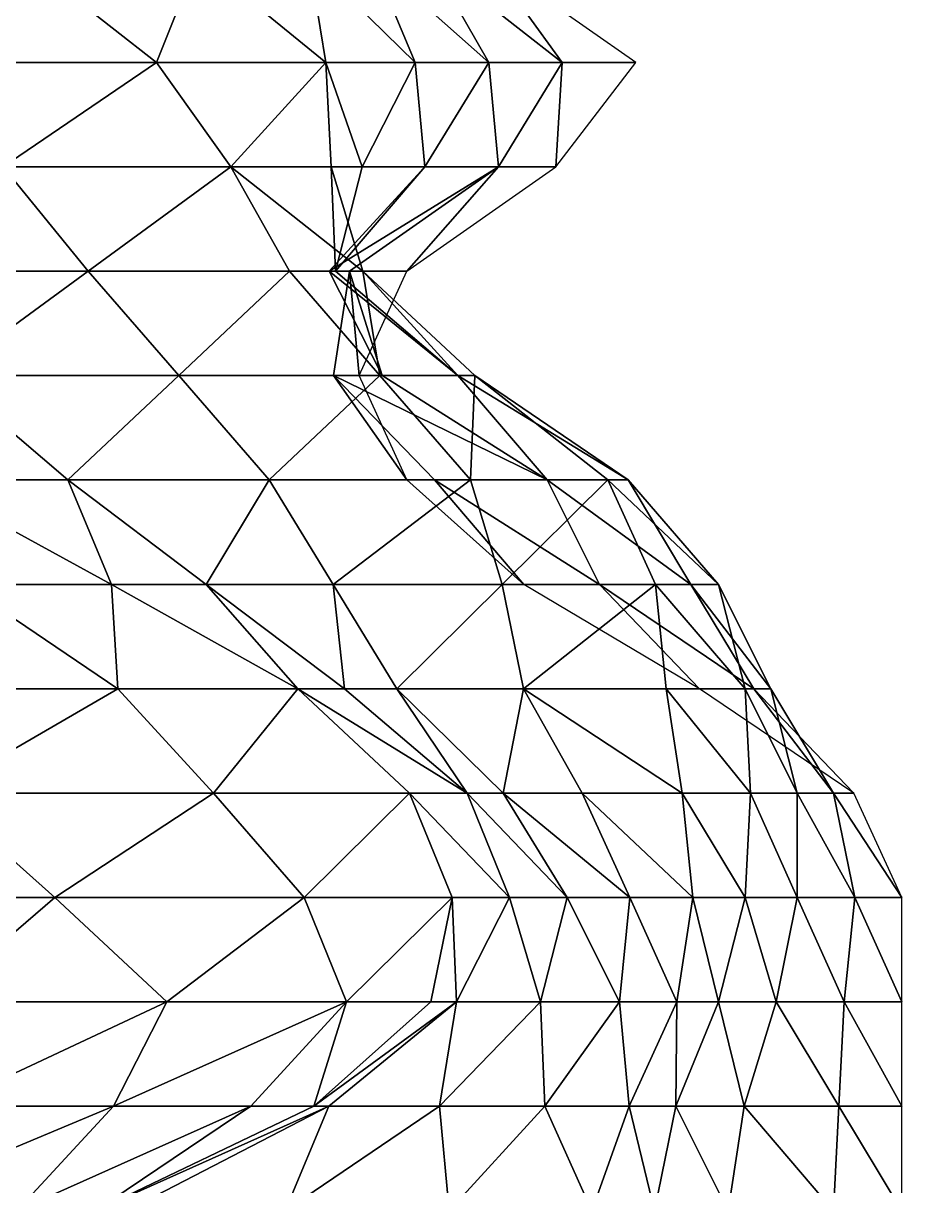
# Model space of a CAD drawing. Header units: metres. Extents: x -137 to 231, y -240 to 234.
# Drawn here: x 180.9 to 231.4, y 85.4 to 152.3 of the extents above; entities that cross this region are included whole.
import ezdxf

# ---------------------------------------------------------------- set-up
doc = ezdxf.new("R2010")
doc.units = ezdxf.units.M

msp = doc.modelspace()

# ---------------------------------------------------------------- linework, layer by layer
for points in [[(175.51265, 150, -630.7479), (180.9579, 156, -634.5323), (171.23347, 156, -633.2185), (171.23358, 156.0001, -633.2184)], [(175.51265, 150, -630.7479), (188.59929, 150, -630.1205), (180.9579, 156, -634.5323), (180.95801, 156.0001, -634.53217)], [(190.98799, 156, -635.66956), (180.9579, 156, -634.5323), (188.59929, 150, -630.1205), (188.5994, 150.0001, -630.12036)], [(190.98799, 156, -635.66956), (188.59929, 150, -630.1205), (198.32372, 150, -631.4343), (198.32382, 150.0001, -631.4342)], [(197.3502, 156, -638.92456), (190.98799, 156, -635.66956), (198.32372, 150, -631.4343), (198.32382, 150.0001, -631.4342)], [(197.3502, 156, -638.92456), (198.32372, 150, -631.4343), (203.46333, 150, -635.39514), (203.46344, 150.0001, -635.395)], [(200.9615, 156, -643.7678), (197.3502, 156, -638.92456), (203.46333, 150, -635.39514), (203.46344, 150.0001, -635.395)], [(200.9615, 156, -643.7678), (203.46333, 150, -635.39514), (207.68596, 150, -639.88544), (207.68607, 150.0001, -639.8853)], [(204.26717, 156, -648.7875), (200.9615, 156, -643.7678), (207.68596, 150, -639.88544), (207.68607, 150.0001, -639.8853)], [(204.26717, 156, -648.7875), (207.68596, 150, -639.88544), (211.90858, 150, -644.37573), (211.90869, 150.0001, -644.3756)], [(207.57283, 156, -653.8071), (204.26717, 156, -648.7875), (211.90858, 150, -644.37573), (211.90869, 150.0001, -644.3756)], [(207.57283, 156, -653.8071), (211.90858, 150, -644.37573), (216.13118, 150, -648.86597), (216.13129, 150.0001, -648.86584)], [(179.79182, 144, -628.27734), (188.59929, 150, -630.1205), (175.51265, 150, -630.7479), (175.51276, 150.0001, -630.7478)], [(179.79182, 144, -628.27734), (192.8785, 144, -627.6499), (188.59929, 150, -630.1205), (188.5994, 150.0001, -630.12036)], [(192.8785, 144, -627.6499), (198.32372, 150, -631.4343), (188.59929, 150, -630.1205), (188.5994, 150.0001, -630.12036)], [(192.8785, 144, -627.6499), (198.62938, 144, -631.2578), (198.32372, 150, -631.4343), (198.32382, 150.0001, -631.4342)], [(198.32372, 150, -631.4343), (200.40675, 144, -637.15985), (203.46333, 150, -635.39514), (203.46344, 150.0001, -635.395)], [(198.32372, 150, -631.4343), (198.62938, 144, -631.2578), (200.40675, 144, -637.15985), (200.40686, 144.0001, -637.1597)], [(203.46333, 150, -635.39514), (200.40675, 144, -637.15985), (204.01808, 144, -642.00305), (204.01819, 144.0001, -642.0029)], [(203.46333, 150, -635.39514), (204.01808, 144, -642.00305), (207.68596, 150, -639.88544), (207.68607, 150.0001, -639.8853)], [(207.68596, 150, -639.88544), (204.01808, 144, -642.00305), (208.2407, 144, -646.4934), (208.24081, 144.0001, -646.4933)], [(207.68596, 150, -639.88544), (208.2407, 144, -646.4934), (211.90858, 150, -644.37573), (211.90869, 150.0001, -644.3756)], [(211.90858, 150, -644.37573), (208.2407, 144, -646.4934), (211.54634, 144, -651.51306), (211.54645, 144.0001, -651.51294)], [(211.90858, 150, -644.37573), (211.54634, 144, -651.51306), (216.13118, 150, -648.86597), (216.13129, 150.0001, -648.86584)], [(171.29002, 138, -626.25757), (184.68233, 138, -625.45374), (179.79182, 144, -628.27734), (179.79193, 144.0001, -628.2772)], [(184.68233, 138, -625.45374), (192.8785, 144, -627.6499), (179.79182, 144, -628.27734), (179.79193, 144.0001, -628.2772)], [(184.68233, 138, -625.45374), (196.2407, 138, -625.70874), (192.8785, 144, -627.6499), (192.8786, 144.0001, -627.6498)], [(192.8785, 144, -627.6499), (200.46333, 138, -630.199), (198.62938, 144, -631.2578), (198.62949, 144.0001, -631.2577)], [(192.8785, 144, -627.6499), (196.2407, 138, -625.70874), (200.46333, 138, -630.199), (200.46344, 138.0001, -630.19885)], [(198.8785, 138, -638.04224), (198.51625, 138, -645.17957), (204.01808, 144, -642.00305), (204.01819, 144.0001, -642.0029)], [(198.51625, 138, -645.17957), (199.68233, 138, -651.4346), (208.2407, 144, -646.4934), (208.24081, 144.0001, -646.4933)], [(198.51625, 138, -645.17957), (208.2407, 144, -646.4934), (204.01808, 144, -642.00305), (204.01819, 144.0001, -642.0029)], [(198.62938, 144, -631.2578), (198.8785, 138, -638.04224), (200.40675, 144, -637.15985), (200.40686, 144.0001, -637.1597)], [(198.62938, 144, -631.2578), (200.46333, 138, -630.199), (198.8785, 138, -638.04224), (198.8786, 138.0001, -638.0421)], [(198.8785, 138, -638.04224), (204.01808, 144, -642.00305), (200.40675, 144, -637.15985), (200.40686, 144.0001, -637.1597)], [(208.2407, 144, -646.4934), (199.68233, 138, -651.4346), (202.98799, 138, -656.4542), (202.9881, 138.0001, -656.4541)], [(208.2407, 144, -646.4934), (202.98799, 138, -656.4542), (211.54634, 144, -651.51306), (211.54645, 144.0001, -651.51294)], [(176.48619, 132, -623.25757), (184.68233, 138, -625.45374), (171.29002, 138, -626.25757), (171.29013, 138.0001, -626.25745)], [(176.48619, 132, -623.25757), (189.8785, 132, -622.45374), (184.68233, 138, -625.45374), (184.68243, 138.0001, -625.4536)], [(189.8785, 132, -622.45374), (196.2407, 138, -625.70874), (184.68233, 138, -625.45374), (184.68243, 138.0001, -625.4536)], [(189.8785, 132, -622.45374), (201.43684, 132, -622.70874), (196.2407, 138, -625.70874), (196.24081, 138.0001, -625.7086)], [(200.46333, 138, -630.199), (196.2407, 138, -625.70874), (201.43684, 132, -622.70874), (201.43695, 132.0001, -622.7086)], [(205.90858, 132, -633.9834), (201.57283, 132, -643.41486), (198.51625, 138, -645.17957), (198.51636, 138.0001, -645.17944)], [(205.90858, 132, -633.9834), (198.51625, 138, -645.17957), (198.8785, 138, -638.04224), (198.8786, 138.0001, -638.0421)], [(201.57283, 132, -643.41486), (199.68233, 138, -651.4346), (198.51625, 138, -645.17957), (198.51636, 138.0001, -645.17944)], [(201.57283, 132, -643.41486), (198.76537, 132, -651.964), (199.68233, 138, -651.4346), (199.68243, 138.0001, -651.43445)], [(199.68233, 138, -651.4346), (198.76537, 132, -651.964), (200.23708, 132, -658.04236), (200.23718, 132.0001, -658.04224)], [(205.90858, 132, -633.9834), (198.8785, 138, -638.04224), (200.46333, 138, -630.199), (200.46344, 138.0001, -630.19885)], [(199.68233, 138, -651.4346), (200.23708, 132, -658.04236), (202.98799, 138, -656.4542), (202.9881, 138.0001, -656.4541)], [(200.46333, 138, -630.199), (201.43684, 132, -622.70874), (206.8821, 132, -626.4931), (206.8822, 132.0001, -626.493)], [(205.90858, 132, -633.9834), (200.46333, 138, -630.199), (206.8821, 132, -626.4931), (206.8822, 132.0001, -626.493)], [(176.48619, 132, -623.25757), (175.01445, 126, -617.1791), (183.51625, 126, -619.1988), (183.51636, 126.0001, -619.19867)], [(183.51625, 126, -619.1988), (189.8785, 132, -622.45374), (176.48619, 132, -623.25757), (176.4863, 132.0001, -623.25745)], [(183.51625, 126, -619.1988), (195.07463, 126, -619.45374), (189.8785, 132, -622.45374), (189.8786, 132.0001, -622.4536)], [(195.07463, 126, -619.45374), (201.43684, 132, -622.70874), (189.8785, 132, -622.45374), (189.8786, 132.0001, -622.4536)], [(195.07463, 126, -619.45374), (206.63301, 126, -619.70874), (201.43684, 132, -622.70874), (201.43695, 132.0001, -622.7086)], [(211.04817, 126, -637.9443), (204.57283, 126, -648.611), (198.76537, 132, -651.964), (198.76547, 132.0001, -651.96387)], [(211.04817, 126, -637.9443), (198.76537, 132, -651.964), (201.57283, 132, -643.41486), (201.57294, 132.0001, -643.41473)], [(202.98799, 126, -656.4542), (200.23708, 132, -658.04236), (198.76537, 132, -651.964), (198.76547, 132.0001, -651.96387)], [(202.98799, 126, -656.4542), (198.76537, 132, -651.964), (204.57283, 126, -648.611), (204.57294, 126.0001, -648.6109)], [(206.8821, 132, -626.4931), (201.43684, 132, -622.70874), (206.63301, 126, -619.70874), (206.63312, 126.0001, -619.7086)], [(211.04817, 126, -637.9443), (201.57283, 132, -643.41486), (205.90858, 132, -633.9834), (205.90869, 132.0001, -633.9833)], [(215.68956, 126, -628.3363), (205.90858, 132, -633.9834), (206.8821, 132, -626.4931), (206.8822, 132.0001, -626.493)], [(211.04817, 126, -637.9443), (205.90858, 132, -633.9834), (215.68956, 126, -628.3363), (215.68967, 126.0001, -628.3362)], [(206.8821, 132, -626.4931), (206.63301, 126, -619.70874), (214.52351, 126, -622.0813), (214.52362, 126.0001, -622.0812)], [(215.68956, 126, -628.3363), (206.8821, 132, -626.4931), (214.52351, 126, -622.0813), (214.52362, 126.0001, -622.0812)], [(175.01445, 126, -617.1791), (177.51625, 120, -608.8065), (186.01808, 120, -610.8262), (186.01819, 120.0001, -610.82605)], [(183.51625, 126, -619.1988), (175.01445, 126, -617.1791), (186.01808, 120, -610.8262), (186.01819, 120.0001, -610.82605)], [(191.46333, 120, -614.6106), (195.07463, 126, -619.45374), (183.51625, 126, -619.1988), (183.51636, 126.0001, -619.19867)], [(183.51625, 126, -619.1988), (186.01808, 120, -610.8262), (191.46333, 120, -614.6106), (191.46344, 120.0001, -614.6105)], [(191.46333, 120, -614.6106), (198.74251, 120, -617.3361), (195.07463, 126, -619.45374), (195.07474, 126.0001, -619.4536)], [(198.74251, 120, -617.3361), (206.63301, 126, -619.70874), (195.07463, 126, -619.45374), (195.07474, 126.0001, -619.4536)], [(198.74251, 120, -617.3361), (208.46693, 120, -618.6499), (206.63301, 126, -619.70874), (206.63312, 126.0001, -619.7086)], [(209.71242, 120, -652.5718), (202.98799, 126, -656.4542), (204.57283, 126, -648.611), (204.57294, 126.0001, -648.6109)], [(214.04817, 120, -643.14044), (204.57283, 126, -648.611), (211.04817, 126, -637.9443), (211.04828, 126.0001, -637.94415)], [(209.71242, 120, -652.5718), (204.57283, 126, -648.611), (214.04817, 120, -643.14044), (214.04828, 120.0001, -643.1403)], [(208.46693, 120, -618.6499), (214.52351, 126, -622.0813), (206.63301, 126, -619.70874), (206.63312, 126.0001, -619.7086)], [(208.46693, 120, -618.6499), (217.2744, 120, -620.4931), (214.52351, 126, -622.0813), (214.52362, 126.0001, -622.0812)], [(219.30086, 120, -633.17957), (211.04817, 126, -637.9443), (215.68956, 126, -628.3363), (215.68967, 126.0001, -628.3362)], [(214.04817, 120, -643.14044), (211.04817, 126, -637.9443), (219.30086, 120, -633.17957), (219.30096, 120.0001, -633.17944)], [(214.52351, 126, -622.0813), (220.8857, 120, -625.3363), (215.68956, 126, -628.3363), (215.68967, 126.0001, -628.3362)], [(214.52351, 126, -622.0813), (217.2744, 120, -620.4931), (220.8857, 120, -625.3363), (220.8858, 120.0001, -625.3362)], [(219.30086, 120, -633.17957), (215.68956, 126, -628.3363), (220.8857, 120, -625.3363), (220.8858, 120.0001, -625.3362)], [(172.37666, 114, -604.8456), (186.3803, 114, -603.68884), (177.51625, 120, -608.8065), (177.51636, 120.0001, -608.8064)], [(186.01808, 120, -610.8262), (177.51625, 120, -608.8065), (186.3803, 114, -603.68884), (186.3804, 114.0001, -603.6887)], [(186.01808, 120, -610.8262), (186.3803, 114, -603.68884), (196.71602, 114, -604.6497), (196.71613, 114.0001, -604.6496)], [(191.46333, 120, -614.6106), (186.01808, 120, -610.8262), (196.71602, 114, -604.6497), (196.71613, 114.0001, -604.6496)], [(191.46333, 120, -614.6106), (196.71602, 114, -604.6497), (199.41039, 114, -610.02234), (199.41049, 114.0001, -610.0222)], [(198.74251, 120, -617.3361), (191.46333, 120, -614.6106), (199.41039, 114, -610.02234), (199.41049, 114.0001, -610.0222)], [(202.41039, 114, -615.2185), (208.46693, 120, -618.6499), (198.74251, 120, -617.3361), (198.74261, 120.0001, -617.336)], [(198.74251, 120, -617.3361), (199.41039, 114, -610.02234), (202.41039, 114, -615.2185), (202.41049, 114.0001, -615.2184)], [(202.41039, 114, -615.2185), (209.68956, 114, -617.9441), (208.46693, 120, -618.6499), (208.46704, 120.0001, -618.6498)], [(209.68956, 114, -617.9441), (217.2744, 120, -620.4931), (208.46693, 120, -618.6499), (208.46704, 120.0001, -618.6498)], [(209.68956, 114, -617.9441), (217.8857, 114, -620.14014), (217.2744, 120, -620.4931), (217.2745, 120.0001, -620.493)], [(219.79906, 114, -646.7483), (209.71242, 120, -652.5718), (214.04817, 120, -643.14044), (214.04828, 120.0001, -643.1403)], [(222.91219, 114, -638.0228), (214.04817, 120, -643.14044), (219.30086, 120, -633.17957), (219.30096, 120.0001, -633.17944)], [(219.79906, 114, -646.7483), (214.04817, 120, -643.14044), (222.91219, 114, -638.0228), (222.9123, 114.0001, -638.0227)], [(217.2744, 120, -620.4931), (222.41399, 114, -624.454), (220.8857, 120, -625.3363), (220.8858, 120.0001, -625.3362)], [(217.2744, 120, -620.4931), (217.8857, 114, -620.14014), (222.41399, 114, -624.454), (222.4141, 114.0001, -624.45386)], [(220.8857, 120, -625.3363), (223.8857, 114, -630.5325), (219.30086, 120, -633.17957), (219.30096, 120.0001, -633.17944)], [(222.91219, 114, -638.0228), (219.30086, 120, -633.17957), (223.8857, 114, -630.5325), (223.8858, 114.0001, -630.53235)], [(220.8857, 120, -625.3363), (222.41399, 114, -624.454), (223.8857, 114, -630.5325), (223.8858, 114.0001, -630.53235)], [(176.04454, 108, -602.72797), (186.3803, 114, -603.68884), (172.37666, 114, -604.8456), (172.37677, 114.0001, -604.84546)], [(176.04454, 108, -602.72797), (191.8821, 108, -600.5123), (186.3803, 114, -603.68884), (186.3804, 114.0001, -603.6887)], [(191.8821, 108, -600.5123), (196.71602, 114, -604.6497), (186.3803, 114, -603.68884), (186.3804, 114.0001, -603.6887)], [(191.8821, 108, -600.5123), (203.13481, 108, -600.94385), (196.71602, 114, -604.6497), (196.71613, 114.0001, -604.6496)], [(206.44048, 108, -605.9635), (199.41039, 114, -610.02234), (196.71602, 114, -604.6497), (196.71613, 114.0001, -604.6496)], [(206.44048, 108, -605.9635), (196.71602, 114, -604.6497), (203.13481, 108, -600.94385), (203.13492, 108.0001, -600.9437)], [(202.41039, 114, -615.2185), (199.41039, 114, -610.02234), (206.44048, 108, -605.9635), (206.44058, 108.0001, -605.9634)], [(202.41039, 114, -615.2185), (206.44048, 108, -605.9635), (208.52351, 108, -611.6891), (208.52362, 108.0001, -611.68896)], [(209.68956, 114, -617.9441), (202.41039, 114, -615.2185), (208.52351, 108, -611.6891), (208.52362, 108.0001, -611.68896)], [(209.68956, 114, -617.9441), (208.52351, 108, -611.6891), (213.05177, 108, -616.0029), (213.05188, 108.0001, -616.0028)], [(209.68956, 114, -617.9441), (218.80269, 108, -619.6107), (217.8857, 114, -620.14014), (217.8858, 114.0001, -620.14)], [(209.68956, 114, -617.9441), (213.05177, 108, -616.0029), (218.80269, 108, -619.6107), (218.8028, 108.0001, -619.6106)], [(217.8857, 114, -620.14014), (222.71965, 108, -624.27747), (222.41399, 114, -624.454), (222.4141, 114.0001, -624.45386)], [(217.8857, 114, -620.14014), (218.80269, 108, -619.6107), (222.71965, 108, -624.27747), (222.71976, 108.0001, -624.27734)], [(228.6631, 108, -641.6306), (219.79906, 114, -646.7483), (222.91219, 114, -638.0228), (222.9123, 114.0001, -638.0227)], [(222.41399, 114, -624.454), (225.41399, 108, -629.65015), (223.8857, 114, -630.5325), (223.8858, 114.0001, -630.53235)], [(222.41399, 114, -624.454), (222.71965, 108, -624.27747), (225.41399, 108, -629.65015), (225.4141, 108.0001, -629.65)], [(223.8857, 114, -630.5325), (227.49702, 108, -635.37573), (222.91219, 114, -638.0228), (222.9123, 114.0001, -638.0227)], [(228.6631, 108, -641.6306), (222.91219, 114, -638.0228), (227.49702, 108, -635.37573), (227.49713, 108.0001, -635.3756)], [(223.8857, 114, -630.5325), (225.41399, 108, -629.65015), (227.49702, 108, -635.37573), (227.49713, 108.0001, -635.3756)], [(169.07103, 102, -599.8259), (182.76897, 102, -598.8456), (176.04454, 108, -602.72797), (176.04465, 108.0001, -602.72784)], [(182.76897, 102, -598.8456), (191.8821, 108, -600.5123), (176.04454, 108, -602.72797), (176.04465, 108.0001, -602.72784)], [(182.76897, 102, -598.8456), (197.07826, 102, -597.5123), (191.8821, 108, -600.5123), (191.8822, 108.0001, -600.5122)], [(197.07826, 102, -597.5123), (203.13481, 108, -600.94385), (191.8821, 108, -600.5123), (191.8822, 108.0001, -600.5122)], [(197.07826, 102, -597.5123), (205.58006, 102, -599.5321), (203.13481, 108, -600.94385), (203.13492, 108.0001, -600.9437)], [(203.13481, 108, -600.94385), (208.8857, 102, -604.55176), (206.44048, 108, -605.9635), (206.44058, 108.0001, -605.9634)], [(203.13481, 108, -600.94385), (205.58006, 102, -599.5321), (208.8857, 102, -604.55176), (208.8858, 102.0001, -604.55164)], [(206.44048, 108, -605.9635), (212.19136, 102, -609.5714), (208.52351, 108, -611.6891), (208.52362, 108.0001, -611.68896)], [(206.44048, 108, -605.9635), (208.8857, 102, -604.55176), (212.19136, 102, -609.5714), (212.19147, 102.0001, -609.5713)], [(208.52351, 108, -611.6891), (215.80269, 102, -614.4147), (213.05177, 108, -616.0029), (213.05188, 108.0001, -616.0028)], [(208.52351, 108, -611.6891), (212.19136, 102, -609.5714), (215.80269, 102, -614.4147), (215.8028, 102.0001, -614.41455)], [(213.05177, 108, -616.0029), (219.41399, 102, -619.2578), (218.80269, 108, -619.6107), (218.8028, 108.0001, -619.6106)], [(213.05177, 108, -616.0029), (215.80269, 102, -614.4147), (219.41399, 102, -619.2578), (219.4141, 102.0001, -619.2577)], [(218.80269, 108, -619.6107), (222.41399, 102, -624.454), (222.71965, 108, -624.27747), (222.71976, 108.0001, -624.27734)], [(218.80269, 108, -619.6107), (219.41399, 102, -619.2578), (222.41399, 102, -624.454), (222.4141, 102.0001, -624.45386)], [(222.71965, 108, -624.27747), (222.41399, 102, -624.454), (225.41399, 102, -629.65015), (225.4141, 102.0001, -629.65)], [(222.71965, 108, -624.27747), (225.41399, 102, -629.65015), (225.41399, 108, -629.65015), (225.4141, 108.0001, -629.65)], [(225.41399, 108, -629.65015), (228.71965, 102, -634.6698), (227.49702, 108, -635.37573), (227.49713, 108.0001, -635.3756)], [(225.41399, 108, -629.65015), (225.41399, 102, -629.65015), (228.71965, 102, -634.6698), (228.71976, 102.0001, -634.6697)], [(227.49702, 108, -635.37573), (231.41399, 102, -640.0424), (228.6631, 108, -641.6306), (228.66321, 108.0001, -641.6305)], [(227.49702, 108, -635.37573), (228.71965, 102, -634.6698), (231.41399, 102, -640.0424), (231.4141, 102.0001, -640.0423)], [(175.79546, 96, -595.9436), (182.76897, 102, -598.8456), (169.07103, 102, -599.8259), (169.07114, 102.0001, -599.8258)], [(175.79546, 96, -595.9436), (189.18776, 96, -595.1398), (182.76897, 102, -598.8456), (182.76907, 102.0001, -598.84546)], [(189.18776, 96, -595.1398), (197.07826, 102, -597.5123), (182.76897, 102, -598.8456), (182.76907, 102.0001, -598.84546)], [(189.18776, 96, -595.1398), (199.52351, 96, -596.1006), (197.07826, 102, -597.5123), (197.07837, 102.0001, -597.5122)], [(199.52351, 96, -596.1006), (205.58006, 102, -599.5321), (197.07826, 102, -597.5123), (197.07837, 102.0001, -597.5122)], [(199.52351, 96, -596.1006), (204.35744, 96, -600.2379), (205.58006, 102, -599.5321), (205.58017, 102.0001, -599.532)], [(205.58006, 102, -599.5321), (204.35744, 96, -600.2379), (205.82915, 96, -606.3164), (205.82925, 96.0001, -606.3163)], [(205.58006, 102, -599.5321), (205.82915, 96, -606.3164), (208.8857, 102, -604.55176), (208.8858, 102.0001, -604.55164)], [(208.8857, 102, -604.55176), (205.82915, 96, -606.3164), (210.6631, 96, -610.45374), (210.66321, 96.0001, -610.4536)], [(208.8857, 102, -604.55176), (210.6631, 96, -610.45374), (212.19136, 102, -609.5714), (212.19147, 102.0001, -609.5713)], [(212.19136, 102, -609.5714), (210.6631, 96, -610.45374), (215.19136, 96, -614.7676), (215.19147, 96.0001, -614.76746)], [(212.19136, 102, -609.5714), (215.19136, 96, -614.7676), (215.80269, 102, -614.4147), (215.8028, 102.0001, -614.41455)], [(215.80269, 102, -614.4147), (215.19136, 96, -614.7676), (218.49702, 96, -619.78723), (218.49713, 96.0001, -619.7871)], [(215.80269, 102, -614.4147), (218.49702, 96, -619.78723), (219.41399, 102, -619.2578), (219.4141, 102.0001, -619.2577)], [(219.41399, 102, -619.2578), (218.49702, 96, -619.78723), (220.8857, 96, -625.3363), (220.8858, 96.0001, -625.3362)], [(219.41399, 102, -619.2578), (220.8857, 96, -625.3363), (222.41399, 102, -624.454), (222.4141, 102.0001, -624.45386)], [(222.41399, 102, -624.454), (220.8857, 96, -625.3363), (224.19136, 96, -630.356), (224.19147, 96.0001, -630.3559)], [(222.41399, 102, -624.454), (224.19136, 96, -630.356), (225.41399, 102, -629.65015), (225.4141, 102.0001, -629.65)], [(225.41399, 102, -629.65015), (224.19136, 96, -630.356), (228.10835, 96, -635.0228), (228.10846, 96.0001, -635.0227)], [(225.41399, 102, -629.65015), (228.10835, 96, -635.0228), (228.71965, 102, -634.6698), (228.71976, 102.0001, -634.6697)], [(228.71965, 102, -634.6698), (228.10835, 96, -635.0228), (231.41399, 96, -640.0424), (231.4141, 96.0001, -640.0423)], [(228.71965, 102, -634.6698), (231.41399, 96, -640.0424), (231.41399, 102, -640.0424), (231.4141, 102.0001, -640.0423)], [(176.40675, 90, -595.59064), (189.18776, 96, -595.1398), (175.79546, 96, -595.9436), (175.79556, 96.0001, -595.9435)], [(176.40675, 90, -595.59064), (186.13118, 90, -596.9044), (189.18776, 96, -595.1398), (189.18787, 96.0001, -595.13965)], [(186.13118, 90, -596.9044), (194.02168, 90, -599.2771), (199.52351, 96, -596.1006), (199.52362, 96.0001, -596.10046)], [(186.13118, 90, -596.9044), (199.52351, 96, -596.1006), (189.18776, 96, -595.1398), (189.18787, 96.0001, -595.13965)], [(199.52351, 96, -596.1006), (194.02168, 90, -599.2771), (197.63301, 90, -604.1203), (197.63312, 90.0001, -604.1202)], [(199.52351, 96, -596.1006), (197.63301, 90, -604.1203), (204.35744, 96, -600.2379), (204.35754, 96.0001, -600.2378)], [(197.63301, 90, -604.1203), (198.49342, 90, -610.55176), (205.82915, 96, -606.3164), (205.82925, 96.0001, -606.3163)], [(197.63301, 90, -604.1203), (205.82915, 96, -606.3164), (204.35744, 96, -600.2379), (204.35754, 96.0001, -600.2378)], [(205.82915, 96, -606.3164), (198.49342, 90, -610.55176), (204.8556, 90, -613.80676), (204.85571, 90.0001, -613.80664)], [(205.82915, 96, -606.3164), (204.8556, 90, -613.80676), (210.6631, 96, -610.45374), (210.66321, 96.0001, -610.4536)], [(210.6631, 96, -610.45374), (204.8556, 90, -613.80676), (210.91219, 90, -617.23816), (210.9123, 90.0001, -617.23804)], [(210.6631, 96, -610.45374), (210.91219, 90, -617.23816), (215.19136, 96, -614.7676), (215.19147, 96.0001, -614.76746)], [(215.19136, 96, -614.7676), (210.91219, 90, -617.23816), (215.74611, 90, -621.3755), (215.74622, 90.0001, -621.37537)], [(215.19136, 96, -614.7676), (215.74611, 90, -621.3755), (218.49702, 96, -619.78723), (218.49713, 96.0001, -619.7871)], [(218.49702, 96, -619.78723), (215.74611, 90, -621.3755), (218.44048, 90, -626.7481), (218.44058, 90.0001, -626.748)], [(218.49702, 96, -619.78723), (218.44048, 90, -626.7481), (220.8857, 96, -625.3363), (220.8858, 96.0001, -625.3362)], [(220.8857, 96, -625.3363), (218.44048, 90, -626.7481), (222.35744, 90, -631.41486), (222.35754, 90.0001, -631.41473)], [(220.8857, 96, -625.3363), (222.35744, 90, -631.41486), (224.19136, 96, -630.356), (224.19147, 96.0001, -630.3559)], [(224.19136, 96, -630.356), (222.35744, 90, -631.41486), (227.80269, 90, -635.1992), (227.8028, 90.0001, -635.1991)], [(224.19136, 96, -630.356), (227.80269, 90, -635.1992), (228.10835, 96, -635.0228), (228.10846, 96.0001, -635.0227)], [(228.10835, 96, -635.0228), (227.80269, 90, -635.1992), (231.41399, 90, -640.0424), (231.4141, 90.0001, -640.0423)], [(228.10835, 96, -635.0228), (231.41399, 90, -640.0424), (231.41399, 96, -640.0424), (231.4141, 96.0001, -640.0423)], [(176.40675, 90, -595.59064), (171.76537, 84, -605.19855), (186.13118, 90, -596.9044), (186.13129, 90.0001, -596.9043)], [(186.13118, 90, -596.9044), (171.76537, 84, -605.19855), (180.57283, 84, -607.04175), (180.57294, 84.0001, -607.0416)], [(186.13118, 90, -596.9044), (180.57283, 84, -607.04175), (194.02168, 90, -599.2771), (194.02179, 90.0001, -599.277)], [(194.02168, 90, -599.2771), (180.57283, 84, -607.04175), (185.10112, 84, -611.3556), (185.10123, 84.0001, -611.35547)], [(194.02168, 90, -599.2771), (185.10112, 84, -611.3556), (197.63301, 90, -604.1203), (197.63312, 90.0001, -604.1202)], [(185.10112, 84, -611.3556), (186.8785, 84, -617.25757), (198.49342, 90, -610.55176), (198.49353, 90.0001, -610.55164)], [(185.10112, 84, -611.3556), (198.49342, 90, -610.55176), (197.63301, 90, -604.1203), (197.63312, 90.0001, -604.1202)], [(198.49342, 90, -610.55176), (186.8785, 84, -617.25757), (195.9916, 84, -618.9243), (195.9917, 84.0001, -618.9242)], [(198.49342, 90, -610.55176), (195.9916, 84, -618.9243), (204.8556, 90, -613.80676), (204.85571, 90.0001, -613.80664)], [(204.8556, 90, -613.80676), (195.9916, 84, -618.9243), (205.41039, 84, -620.4147), (205.41049, 84.0001, -620.41455)], [(204.8556, 90, -613.80676), (205.41039, 84, -620.4147), (210.91219, 90, -617.23816), (210.9123, 90.0001, -617.23804)], [(210.91219, 90, -617.23816), (205.41039, 84, -620.4147), (213.60652, 84, -622.6107), (213.60663, 84.0001, -622.6106)], [(210.91219, 90, -617.23816), (213.60652, 84, -622.6107), (215.74611, 90, -621.3755), (215.74622, 90.0001, -621.37537)], [(215.74611, 90, -621.3755), (213.60652, 84, -622.6107), (217.21785, 84, -627.454), (217.21796, 84.0001, -627.45386)], [(215.74611, 90, -621.3755), (217.21785, 84, -627.454), (218.44048, 90, -626.7481), (218.44058, 90.0001, -626.748)], [(218.44048, 90, -626.7481), (217.21785, 84, -627.454), (221.44048, 84, -631.9443), (221.44058, 84.0001, -631.94415)], [(218.44048, 90, -626.7481), (221.44048, 84, -631.9443), (222.35744, 90, -631.41486), (222.35754, 90.0001, -631.41473)], [(222.35744, 90, -631.41486), (221.44048, 84, -631.9443), (227.49702, 84, -635.37573), (227.49713, 84.0001, -635.3756)], [(222.35744, 90, -631.41486), (227.49702, 84, -635.37573), (227.80269, 90, -635.1992), (227.8028, 90.0001, -635.1991)], [(227.80269, 90, -635.1992), (227.49702, 84, -635.37573), (231.41399, 84, -640.0424), (231.4141, 84.0001, -640.0423)], [(227.80269, 90, -635.1992), (231.41399, 84, -640.0424), (231.41399, 90, -640.0424), (231.4141, 90.0001, -640.0423)]]:
    msp.add_3dface(points)

doc.saveas('drawing.dxf')
